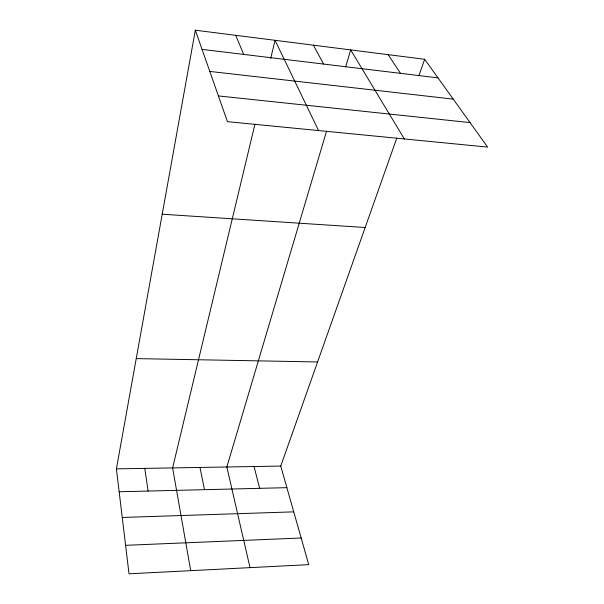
<?xml version="1.0" encoding="UTF-8"?>
<svg xmlns="http://www.w3.org/2000/svg" width="604" height="604" viewBox="0 0 604 604"><rect width="100%" height="100%" fill="white"/><g stroke="black" fill="none" stroke-linecap="round" stroke-linejoin="round"><path stroke-width="0.91" d="M396.76 138.195L280.747 466.069L308.735 564.649L129.014 573.8L116.398 468.87L195.319 30.2L424.672 59.283L487.602 147.089L227.429 121.653L195.319 30.2M254.956 124.152L172.616 467.911L190.713 570.659M270.698 58.429L275.039 40.309L318.565 130.562M326.553 131.159L226.847 466.99L250.011 567.639M345.616 66.953L350.682 49.905L404.348 138.95M418.836 75.802L424.672 59.283M125.594 545.321L301.169 537.998M122.242 517.462L293.748 511.852M119.147 491.762L286.877 487.662M116.398 468.87L280.747 466.069M136.232 358.61L317.583 361.947M162.212 214.209L365.156 227.512M218.391 95.923L470.048 122.597M209.792 71.423L453.226 99.124M202.053 49.385L437.998 77.878M388.161 54.654L400.512 73.348M313.348 45.164L323.623 64.062M235.703 35.319L243.684 54.413M254.042 466.522L259.652 488.326M199.977 467.443L204.492 489.67M144.764 468.387L148.131 491.052"/></g></svg>
